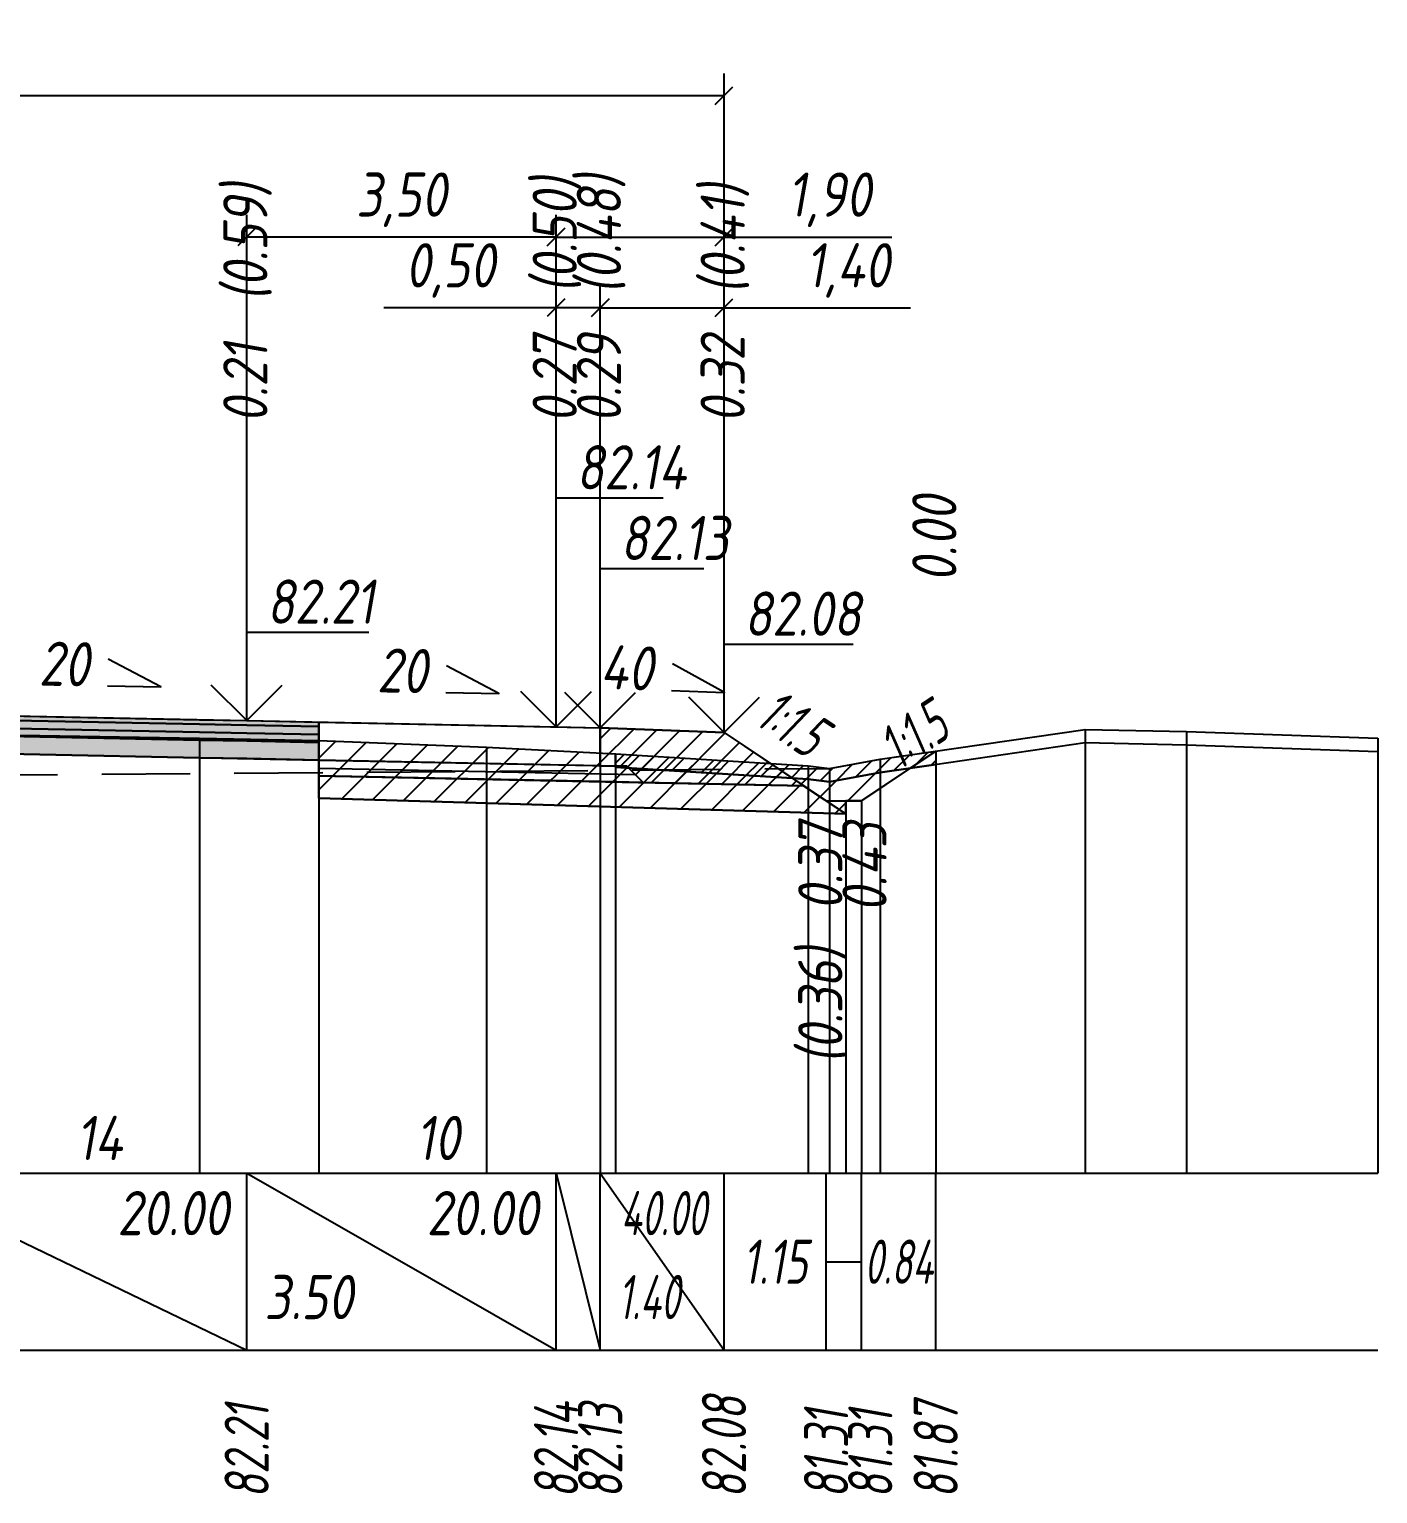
# Model space of a CAD drawing. Extents: x -717 to 1451, y -133302 to 233.
# Drawn here: x 165.5 to 241.7, y -26073.1 to -25990.3 of the extents above; entities that cross this region are included whole.
import ezdxf
from ezdxf.enums import TextEntityAlignment as Align

# ---------------------------------------------------------------- set-up
doc = ezdxf.new("R2010")
doc.units = 0
doc.linetypes.add('штриховая', pattern=[0.75, 0.5, -0.25])
for name, color, linetype in [('Интерполированный поперечник', 2, 'Continuous'), ('Код_514', 1, 'Continuous'), ('Контур_0', 7, 'Continuous'), ('Контур_2521', 7, 'Continuous'), ('Контур_2564', 7, 'Continuous'), ('Контур_2660', 7, 'Continuous'), ('Контур_2665', 7, 'Continuous'), ('Контур_400', 7, 'Continuous'), ('Контур_508', 7, 'Continuous'), ('Контур_512', 7, 'Continuous'), ('Контур_513', 7, 'Continuous'), ('Контур_818', 7, 'Continuous'), ('Красный поперечник', 1, 'Continuous'), ('Объём_2501', 7, 'Continuous'), ('Объём_2564', 7, 'Continuous'), ('Объём_2650', 7, 'Continuous'), ('Объём_2660', 7, 'Continuous'), ('Объём_2661', 7, 'Continuous'), ('Объём_2662', 7, 'Continuous'), ('Объём_2663', 7, 'Continuous'), ('Объём_2664', 7, 'Continuous'), ('Объём_2665', 7, 'Continuous'), ('Объём_2666', 7, 'Continuous'), ('Объём_2667', 7, 'Continuous'), ('Объём_2668', 7, 'Continuous'), ('Объём_2669', 7, 'Continuous'), ('Объём_2675', 7, 'Continuous'), ('Объём_2753', 7, 'Continuous'), ('Откосы', 7, 'Continuous'), ('Отметки покрытия', 7, 'Continuous'), ('Рабочие отметки', 7, 'Continuous'), ('Рабочие отметки доп.', 7, 'Continuous'), ('Слои выравнивания', 7, 'Continuous'), ('Таблица', 7, 'Continuous'), ('Уклоны проезжей части', 7, 'Continuous'), ('Черный поперечник', 3, 'Continuous')]:
    doc.layers.add(name, color=color, linetype=linetype)
for name, color, linetype, true_color in [('Контур_2540', 2, 'Continuous', 0xffff00), ('Контур_2560', 2, 'Continuous', 0xffff00), ('Контур_2561', 7, 'Continuous', 0xff8040), ('Контур_2562', 3, 'Continuous', 0x00ff00), ('Контур_2563', 7, 'Continuous', 0xff8000), ('Контур_2570', 7, 'Continuous', 0x80ff00), ('Контур_2725', 7, 'Continuous', 0x323232), ('Контур_2736', 4, 'Continuous', 0x00ffff), ('Контур_2737', 4, 'Continuous', 0x00ffff), ('Контур_2738', 4, 'Continuous', 0x00ffff), ('Контур_2739', 4, 'Continuous', 0x00ffff), ('Контур_2741', 4, 'Continuous', 0x00ffff), ('Контур_2742', 4, 'Continuous', 0x00ffff), ('Контур_2743', 4, 'Continuous', 0x00ffff), ('Контур_2744', 7, 'Continuous', 0xa4ffff), ('Контур_2745', 7, 'Continuous', 0xa4ffff), ('Контур_2747', 4, 'Continuous', 0x00ffff), ('Контур_2748', 4, 'Continuous', 0x00ffff), ('Контур_2749', 4, 'Continuous', 0x00ffff), ('Контур_2750', 4, 'Continuous', 0x00ffff), ('Контур_2751', 4, 'Continuous', 0x00ffff), ('Контур_2752', 4, 'Continuous', 0x00ffff), ('Контур_2760', 7, 'Continuous', 0x323232), ('Контур_2761', 7, 'Continuous', 0x323232), ('Контур_2762', 7, 'Continuous', 0x323232), ('Контур_2763', 7, 'Continuous', 0x323232), ('Контур_402', 7, 'Continuous', 0xff6464), ('Контур_703', 4, 'Continuous', 0x00ffff), ('Контур_705', 4, 'Continuous', 0x00ffff), ('Контур_707', 4, 'Continuous', 0x00ffff), ('Контур_720', 131, 'Continuous', 0xaaffff), ('Объём_2500', 7, 'Continuous', 0xc0c0c0), ('Объём_2520', 7, 'Continuous', 0x80ffff), ('Объём_2540', 2, 'Continuous', 0xffff00), ('Объём_2560', 2, 'Continuous', 0xffff00), ('Объём_2561', 7, 'Continuous', 0xff8040), ('Объём_2562', 3, 'Continuous', 0x00ff00), ('Объём_2563', 7, 'Continuous', 0xff8000), ('Объём_2570', 7, 'Continuous', 0x80ff00), ('Объём_2600', 7, 'Continuous', 0x808000), ('Объём_2746', 2, 'Continuous', 0xffff00)]:
    doc.layers.add(name, color=color, linetype=linetype, true_color=true_color)
doc.styles.get("Standard").update_dxf_attribs({"font": 'txt', "height": 2.5})
doc.styles.add('М', font='romand.shx', dxfattribs={"width": 0.8, "oblique": 10, "height": 2.5})
doc.dimstyles.new('ISO-25', dxfattribs={"dimtxt": 2.5, "dimasz": 2.5, "dimexe": 1.25, "dimexo": 0.625, "dimtad": 1, "dimtxsty": 'Standard', "dimcen": 2.5, "dimadec": 0, "dimazin": 0, "dimtfac": 1, "dimtmove": 0, "dimatfit": 3, "dimfxl": 1, "dimarcsym": 0})

# ---------------------------------------------------------------- blocks, each defined once
blk = doc.blocks.new('_Oblique')
at = {"color": 0, "linetype": 'ByBlock', "lineweight": -2}
blk.add_line((-0.5, -0.5), (0.5, 0.5), dxfattribs=at)
blk = doc.blocks.new('*D633')
at = {"color": 0, "lineweight": -2, "transparency": 16777216}
for p, q in [((197.766, -26029.231), (197.766, -26004.791)), ((204.766, -26029.511), (204.766, -26004.791)), ((197.766, -26006.041), (204.766, -26006.041)), ((204.766, -26006.041), (215.312, -26006.041))]:
    blk.add_line(p, q, dxfattribs=at)
at = {"layer": 'Defpoints', "color": 0, "transparency": 16777216}
for p in [(204.766, -26006.041), (197.766, -26029.856), (204.766, -26030.136)]:
    blk.add_point(p, dxfattribs=at)
at = {"color": 0, "lineweight": -2, "transparency": 16777216, "rotation": 180}
blk.add_blockref('_Oblique', (197.766, -26006.041), dxfattribs=at)
at = {"color": 0, "lineweight": -2, "transparency": 16777216}
blk.add_blockref('_Oblique', (204.766, -26006.041), dxfattribs=at)
at = {"color": 0, "transparency": 16777216, "insert": (211.771, -26003.928), "char_height": 2.5, "width": 8.75, "attachment_point": 5, "style": 'М'}
blk.add_mtext('1,40', dxfattribs=at)
blk = doc.blocks.new('*D635')
at = {"color": 0, "lineweight": -2, "transparency": 16777216}
for p, q in [((195.266, -26029.181), (195.266, -26004.791)), ((197.766, -26029.231), (197.766, -26004.791)), ((195.266, -26006.041), (185.521, -26006.041)), ((197.766, -26006.041), (195.266, -26006.041))]:
    blk.add_line(p, q, dxfattribs=at)
at = {"layer": 'Defpoints', "color": 0, "transparency": 16777216}
for p in [(197.766, -26006.041), (195.266, -26029.806), (197.766, -26029.856)]:
    blk.add_point(p, dxfattribs=at)
at = {"color": 0, "lineweight": -2, "transparency": 16777216, "rotation": 180}
blk.add_blockref('_Oblique', (195.266, -26006.041), dxfattribs=at)
at = {"color": 0, "lineweight": -2, "transparency": 16777216}
blk.add_blockref('_Oblique', (197.766, -26006.041), dxfattribs=at)
at = {"color": 0, "transparency": 16777216, "insert": (189.282, -26003.928), "char_height": 2.5, "width": 9.16667, "attachment_point": 5, "style": 'М'}
blk.add_mtext('0,50', dxfattribs=at)
blk = doc.blocks.new('*D637')
at = {"color": 0, "lineweight": -2, "transparency": 16777216}
for p, q in [((177.766, -26028.831), (177.766, -26000.791)), ((195.266, -26029.181), (195.266, -26000.791)), ((195.266, -26002.041), (177.766, -26002.041))]:
    blk.add_line(p, q, dxfattribs=at)
at = {"layer": 'Defpoints', "color": 0, "transparency": 16777216}
for p in [(177.766, -26002.041), (177.766, -26029.456), (195.266, -26029.806)]:
    blk.add_point(p, dxfattribs=at)
at = {"color": 0, "lineweight": -2, "transparency": 16777216, "rotation": 180}
blk.add_blockref('_Oblique', (177.766, -26002.041), dxfattribs=at)
at = {"color": 0, "lineweight": -2, "transparency": 16777216}
blk.add_blockref('_Oblique', (195.266, -26002.041), dxfattribs=at)
at = {"color": 0, "transparency": 16777216, "insert": (186.516, -25999.928), "char_height": 2.5, "width": 9.58333, "attachment_point": 5, "style": 'М'}
blk.add_mtext('3,50', dxfattribs=at)
blk = doc.blocks.new('*D638')
at = {"color": 0, "lineweight": -2, "transparency": 16777216}
for p, q in [((195.266, -26029.181), (195.266, -26000.791)), ((204.766, -26029.511), (204.766, -26000.791)), ((195.266, -26002.041), (204.766, -26002.041)), ((204.766, -26002.041), (214.261, -26002.041))]:
    blk.add_line(p, q, dxfattribs=at)
at = {"layer": 'Defpoints', "color": 0, "transparency": 16777216}
for p in [(195.266, -26002.041), (195.266, -26029.806), (204.766, -26030.136)]:
    blk.add_point(p, dxfattribs=at)
at = {"color": 0, "lineweight": -2, "transparency": 16777216, "rotation": 180}
blk.add_blockref('_Oblique', (195.266, -26002.041), dxfattribs=at)
at = {"color": 0, "lineweight": -2, "transparency": 16777216}
blk.add_blockref('_Oblique', (204.766, -26002.041), dxfattribs=at)
at = {"color": 0, "transparency": 16777216, "insert": (210.721, -25999.928), "char_height": 2.5, "width": 8.75, "attachment_point": 5, "style": 'М'}
blk.add_mtext('1,90', dxfattribs=at)
blk = doc.blocks.new('*D640')
at = {"color": 0, "lineweight": -2, "transparency": 16777216}
for p, q in [((109.266, -26029.511), (109.266, -25992.791)), ((204.766, -26029.511), (204.766, -25992.791)), ((109.266, -25994.041), (204.766, -25994.041))]:
    blk.add_line(p, q, dxfattribs=at)
at = {"layer": 'Defpoints', "color": 0, "transparency": 16777216}
for p in [(204.766, -25994.041), (109.266, -26030.136), (204.766, -26030.136)]:
    blk.add_point(p, dxfattribs=at)
at = {"color": 0, "lineweight": -2, "transparency": 16777216, "rotation": 180}
blk.add_blockref('_Oblique', (109.266, -25994.041), dxfattribs=at)
at = {"color": 0, "lineweight": -2, "transparency": 16777216}
blk.add_blockref('_Oblique', (204.766, -25994.041), dxfattribs=at)
at = {"color": 0, "transparency": 16777216, "insert": (157.016, -25991.928), "char_height": 2.5, "width": 10.41667, "attachment_point": 5, "style": 'М'}
blk.add_mtext('19,10', dxfattribs=at)

msp = doc.modelspace()

# ---------------------------------------------------------------- hatches: boundary and pattern name
at = {"layer": 'Объём_2563'}
h = msp.add_hatch(dxfattribs=at)
h.set_pattern_fill('ANSI31', color=256, scale=0.3)
h.paths.add_polyline_path([(200.184, -26032.892), (199.266, -26031.974), (197.766, -26031.944), (197.766, -26029.794), (204.766, -26030.074), (209.266, -26033.074)])
at = {"layer": 'Объём_2570'}
h = msp.add_hatch(dxfattribs=at)
h.set_pattern_fill('ANSI31', color=256, scale=0.2)
h.paths.add_polyline_path([(216.736, -26031.873), (213.6, -26032.332), (210.724, -26032.85), (209.528, -26032.704), (198.622, -26032.027), (198.622, -26031.277), (209.528, -26031.954), (210.724, -26032.1), (213.6, -26031.582), (216.736, -26031.123)])
at = {"layer": 'Объём_2600'}
h = msp.add_hatch(dxfattribs=at)
h.set_pattern_fill('ANSI31', color=6, scale=0.4)
h.paths.add_polyline_path([(212.538, -26033.922), (211.657, -26033.922), (211.657, -26034.668), (181.847, -26033.773), (181.847, -26030.524), (191.33, -26030.898), (198.622, -26031.277), (198.622, -26032.027), (209.528, -26032.704), (210.724, -26032.85), (213.6, -26032.332), (215.294, -26032.084)])
h = msp.add_hatch(dxfattribs=at)
h.set_pattern_fill('HONEY', color=5, scale=0.3)
h.paths.add_polyline_path([(215.294, -26032.084), (216.736, -26031.123), (216.736, -26031.873)])
at = {"layer": 'Слои выравнивания'}
for color, points in [(2, [(157.016, -26028.979), (175.096, -26029.34), (177.766, -26029.394), (181.847, -26029.475), (181.847, -26029.725), (177.766, -26029.644), (175.096, -26029.59), (157.016, -26029.229)]), (3, [(157.016, -26029.229), (175.096, -26029.59), (177.766, -26029.644), (181.847, -26029.725), (181.847, -26030.175), (177.766, -26030.094), (175.096, -26030.04), (157.016, -26029.679)]), (4, [(157.016, -26029.679), (175.096, -26030.04), (177.766, -26030.094), (181.847, -26030.175), (181.847, -26030.625), (177.766, -26030.544), (175.096, -26030.49), (157.016, -26030.129)]), (5, [(157.016, -26030.129), (175.096, -26030.49), (177.766, -26030.544), (181.847, -26030.625), (181.847, -26031.625), (177.766, -26031.544), (175.096, -26031.49), (157.016, -26031.129)])]:
    msp.add_hatch(color=color, dxfattribs=at).paths.add_polyline_path(points)

# ---------------------------------------------------------------- linework, layer by layer
at = {"layer": 'Интерполированный поперечник', "linetype": 'штриховая', "ltscale": 10, "flags": 128}
msp.add_lwpolyline([(102.07, -26032.94), (210.724, -26032.1)], dxfattribs=at)
at = {"layer": 'Код_514'}
for p, q in [((157.016, -26055), (177.766, -26065)), ((177.766, -26065), (177.766, -26055)), ((177.766, -26055), (195.266, -26065)), ((195.266, -26065), (195.266, -26055)), ((195.266, -26055), (197.766, -26065)), ((197.766, -26065), (197.766, -26055)), ((197.766, -26055), (204.766, -26065)), ((204.766, -26065), (204.766, -26055)), ((210.538, -26065), (210.538, -26055)), ((212.538, -26065), (212.538, -26055)), ((216.736, -26065), (216.736, -26055)), ((210.538, -26060), (212.538, -26060))]:
    msp.add_line(p, q, dxfattribs=at)
at = {"layer": 'Контур_0', "flags": 128}
for points in [[(181.847, -26029.475), (197.766, -26029.794), (197.766, -26031.944), (181.847, -26031.625), (181.847, -26029.475), (181.847, -26029.475)], [(204.766, -26030.074), (207.84, -26032.123), (207.84, -26032.123), (207.84, -26032.123), (207.84, -26032.123), (207.84, -26032.123), (207.84, -26032.123), (207.84, -26032.123), (207.84, -26032.123), (207.84, -26032.123), (207.84, -26032.123), (207.84, -26032.123), (207.84, -26032.123), (207.84, -26032.123), (207.84, -26032.123), (210.538, -26033.922)], [(204.766, -26030.074), (207.84, -26032.123), (207.84, -26032.123), (207.84, -26032.123), (207.84, -26032.123), (207.84, -26032.123), (207.84, -26032.123), (207.84, -26032.123), (207.84, -26032.123), (207.84, -26032.123), (207.84, -26032.123), (207.84, -26032.123), (207.84, -26032.123), (207.84, -26032.123), (207.84, -26032.123), (210.538, -26033.922), (212.538, -26033.922), (216.736, -26031.123), (216.736, -26031.123), (216.736, -26031.123), (216.736, -26031.123), (216.736, -26031.123), (216.736, -26031.123), (216.736, -26031.123), (216.736, -26031.123), (216.736, -26031.123), (216.736, -26031.123), (216.736, -26031.123), (216.736, -26031.123), (216.736, -26031.123)], [(197.766, -26032.844), (181.847, -26032.525), (181.847, -26031.625), (199.266, -26031.974), (200.184, -26032.892), (197.766, -26032.844), (197.766, -26032.844)], [(197.766, -26031.944), (199.266, -26031.974), (200.184, -26032.892), (209.266, -26033.074)]]:
    msp.add_lwpolyline(points, dxfattribs=at)
at = {"layer": 'Контур_2521', "color": 250, "flags": 128}
msp.add_lwpolyline([(181.847, -26032.075), (199.725, -26032.433)], dxfattribs=at)
at = {"layer": 'Контур_2540', "flags": 128}
msp.add_lwpolyline([(195.266, -26032.794), (209.266, -26033.074), (211.657, -26034.668), (181.847, -26033.773), (181.847, -26032.525), (195.266, -26032.794), (195.266, -26032.794)], dxfattribs=at)
at = {"layer": 'Контур_2560', "flags": 128}
msp.add_lwpolyline([(197.766, -26029.794), (204.766, -26030.074), (204.766, -26030.074), (204.766, -26030.074)], dxfattribs=at)
at = {"layer": 'Контур_2561', "flags": 128}
msp.add_lwpolyline([(197.766, -26029.794), (197.766, -26029.794), (204.766, -26030.074), (204.766, -26030.074), (197.766, -26029.794)], dxfattribs=at)
at = {"layer": 'Контур_2562', "flags": 128}
msp.add_lwpolyline([(204.766, -26030.074), (204.766, -26030.074), (204.766, -26030.074), (204.766, -26030.074), (204.766, -26030.074)], dxfattribs=at)
at = {"layer": 'Контур_2563', "flags": 128}
msp.add_lwpolyline([(200.184, -26032.892), (199.266, -26031.974), (197.766, -26031.944), (197.766, -26029.794), (204.766, -26030.074), (209.266, -26033.074), (200.184, -26032.892), (200.184, -26032.892)], dxfattribs=at)
at = {"layer": 'Контур_2564', "flags": 128}
msp.add_lwpolyline([(197.766, -26029.794), (204.766, -26030.074)], dxfattribs=at)
at = {"layer": 'Контур_2570', "flags": 128}
msp.add_lwpolyline([(80, -26035.75), (85.064, -26035.488), (91.902, -26034.58), (102.07, -26033.69), (102.07, -26033.69), (107.133, -26032.937), (110.214, -26032.515), (110.214, -26031.765), (126.818, -26030.846), (132.696, -26030.554), (139.164, -26030.414), (157.017, -26030.089), (175.096, -26030.393), (181.847, -26030.524), (191.33, -26030.898), (198.622, -26031.277), (198.622, -26032.027), (209.528, -26032.704), (210.724, -26032.85), (210.724, -26032.85), (213.6, -26032.332), (225.185, -26030.637), (230.928, -26030.761), (241.736, -26031.137)], dxfattribs=at)
at = {"layer": 'Контур_2660', "flags": 128}
msp.add_lwpolyline([(181.847, -26033.773), (211.657, -26034.668)], dxfattribs=at)
at = {"layer": 'Контур_2665', "flags": 128}
msp.add_lwpolyline([(204.766, -26030.074), (204.766, -26030.074)], dxfattribs=at)
at = {"layer": 'Контур_2725', "flags": 128}
msp.add_lwpolyline([(132.696, -26031.615), (136.266, -26031.544), (139.164, -26031.486), (157.016, -26031.129), (175.096, -26031.49), (177.766, -26031.544), (181.847, -26031.625)], dxfattribs=at)
at = {"layer": 'Контур_2736', "flags": 128}
for points in [[(204.766, -26030.074), (207.84, -26032.123)], [(207.84, -26032.123), (210.538, -26033.922)]]:
    msp.add_lwpolyline(points, dxfattribs=at)
at = {"layer": 'Контур_2737', "flags": 128}
msp.add_lwpolyline([(207.84, -26032.123), (207.84, -26032.123)], dxfattribs=at)
at = {"layer": 'Контур_2738', "flags": 128}
msp.add_lwpolyline([(207.84, -26032.123), (207.84, -26032.123)], dxfattribs=at)
at = {"layer": 'Контур_2739', "flags": 128}
msp.add_lwpolyline([(207.84, -26032.123), (207.84, -26032.123)], dxfattribs=at)
at = {"layer": 'Контур_2741', "flags": 128}
msp.add_lwpolyline([(216.736, -26031.123), (216.736, -26031.123)], dxfattribs=at)
at = {"layer": 'Контур_2742', "flags": 128}
msp.add_lwpolyline([(216.736, -26031.123), (216.736, -26031.123)], dxfattribs=at)
at = {"layer": 'Контур_2743', "flags": 128}
msp.add_lwpolyline([(216.736, -26031.123), (216.736, -26031.123)], dxfattribs=at)
at = {"layer": 'Контур_2744', "flags": 128}
msp.add_lwpolyline([(216.736, -26031.123), (216.736, -26031.123)], dxfattribs=at)
msp.add_lwpolyline([(216.736, -26031.123), (216.736, -26031.123)], dxfattribs=at)
msp.add_lwpolyline([(216.736, -26031.123), (216.736, -26031.123)], dxfattribs=at)
msp.add_lwpolyline([(216.736, -26031.123), (216.736, -26031.123)], dxfattribs=at)
msp.add_lwpolyline([(216.736, -26031.123), (216.736, -26031.123)], dxfattribs=at)
msp.add_lwpolyline([(216.736, -26031.123), (216.736, -26031.123)], dxfattribs=at)
at = {"layer": 'Контур_2745', "flags": 128}
msp.add_lwpolyline([(207.84, -26032.123), (207.84, -26032.123)], dxfattribs=at)
msp.add_lwpolyline([(207.84, -26032.123), (207.84, -26032.123)], dxfattribs=at)
msp.add_lwpolyline([(207.84, -26032.123), (207.84, -26032.123)], dxfattribs=at)
msp.add_lwpolyline([(207.84, -26032.123), (207.84, -26032.123)], dxfattribs=at)
msp.add_lwpolyline([(207.84, -26032.123), (207.84, -26032.123)], dxfattribs=at)
msp.add_lwpolyline([(207.84, -26032.123), (207.84, -26032.123)], dxfattribs=at)
at = {"layer": 'Контур_2747', "flags": 128}
msp.add_lwpolyline([(207.84, -26032.123), (207.84, -26032.123)], dxfattribs=at)
at = {"layer": 'Контур_2748', "flags": 128}
msp.add_lwpolyline([(207.84, -26032.123), (207.84, -26032.123)], dxfattribs=at)
at = {"layer": 'Контур_2749', "flags": 128}
msp.add_lwpolyline([(207.84, -26032.123), (207.84, -26032.123)], dxfattribs=at)
at = {"layer": 'Контур_2750', "flags": 128}
msp.add_lwpolyline([(216.736, -26031.123), (216.736, -26031.123)], dxfattribs=at)
at = {"layer": 'Контур_2751', "flags": 128}
msp.add_lwpolyline([(216.736, -26031.123), (216.736, -26031.123)], dxfattribs=at)
at = {"layer": 'Контур_2752', "flags": 128}
msp.add_lwpolyline([(216.736, -26031.123), (216.736, -26031.123)], dxfattribs=at)
at = {"layer": 'Контур_2760', "flags": 128}
msp.add_lwpolyline([(132.696, -26029.465), (136.266, -26029.394), (139.164, -26029.336), (157.016, -26028.979), (175.096, -26029.34), (177.766, -26029.394), (181.847, -26029.475)], dxfattribs=at)
at = {"layer": 'Контур_2761', "flags": 128}
msp.add_lwpolyline([(132.696, -26029.715), (136.266, -26029.644), (139.164, -26029.586), (157.016, -26029.229), (175.096, -26029.59), (177.766, -26029.644), (181.847, -26029.725)], dxfattribs=at)
at = {"layer": 'Контур_2762', "flags": 128}
msp.add_lwpolyline([(132.696, -26030.165), (136.266, -26030.094), (139.164, -26030.036), (157.016, -26029.679), (175.096, -26030.04), (177.766, -26030.094), (181.847, -26030.175)], dxfattribs=at)
at = {"layer": 'Контур_2763', "flags": 128}
msp.add_lwpolyline([(132.696, -26030.615), (136.266, -26030.544), (139.164, -26030.486), (157.016, -26030.129), (175.096, -26030.49), (177.766, -26030.544), (181.847, -26030.625)], dxfattribs=at)
at = {"layer": 'Контур_400', "flags": 128}
msp.add_lwpolyline([(157.016, -26028.979), (177.766, -26029.394), (195.266, -26029.744), (195.266, -26029.744), (195.266, -26029.744), (195.266, -26029.744), (195.266, -26029.744), (195.266, -26029.744), (197.766, -26029.794)], dxfattribs=at)
at = {"layer": 'Контур_402', "flags": 128}
msp.add_lwpolyline([(105, -26034.589), (132.696, -26033.758), (132.696, -26031.615), (157.016, -26031.129), (181.847, -26031.625), (181.847, -26033.773), (211.657, -26034.668)], dxfattribs=at)
at = {"layer": 'Контур_508', "flags": 128}
msp.add_lwpolyline([(105, -26034.589), (132.696, -26033.758), (132.696, -26031.615), (157.016, -26031.129), (181.847, -26031.625), (181.847, -26033.773), (211.657, -26034.668), (211.657, -26033.922), (212.538, -26033.922), (216.736, -26031.123)], dxfattribs=at)
at = {"layer": 'Контур_512', "flags": 128}
msp.add_lwpolyline([(181.847, -26033.773), (211.657, -26034.668), (211.657, -26033.922), (212.538, -26033.922), (216.736, -26031.123)], dxfattribs=at)
at = {"layer": 'Контур_513', "flags": 128}
msp.add_lwpolyline([(105, -26034.589), (132.696, -26033.758), (132.696, -26031.615), (157.016, -26031.129), (181.847, -26031.625), (181.847, -26033.773), (211.657, -26034.668), (211.657, -26033.922), (212.538, -26033.922), (216.736, -26031.123)], dxfattribs=at)
at = {"layer": 'Контур_703', "flags": 128}
msp.add_lwpolyline([(204.766, -26030.074), (207.84, -26032.123)], dxfattribs=at)
at = {"layer": 'Контур_705', "flags": 128}
msp.add_lwpolyline([(207.84, -26032.123), (207.84, -26032.123)], dxfattribs=at)
at = {"layer": 'Контур_707', "flags": 128}
msp.add_lwpolyline([(212.538, -26033.922), (216.736, -26031.123)], dxfattribs=at)
at = {"layer": 'Контур_720', "flags": 128}
msp.add_lwpolyline([(210.538, -26033.922), (212.538, -26033.922)], dxfattribs=at)
at = {"layer": 'Контур_818', "flags": 128}
msp.add_lwpolyline([(105, -26033.254), (107.133, -26032.937), (110.214, -26032.515), (110.214, -26031.765), (126.818, -26030.846), (132.696, -26030.554), (139.164, -26030.414), (157.017, -26030.089), (175.096, -26030.393), (181.847, -26030.524), (191.33, -26030.898), (198.622, -26031.277), (198.622, -26032.027), (209.528, -26032.704), (210.724, -26032.85), (210.724, -26032.85), (213.6, -26032.332), (216.736, -26031.873)], dxfattribs=at)
at = {"layer": 'Красный поперечник'}
for p, q in [((157.016, -26028.979), (177.766, -26029.394)), ((177.766, -26029.394), (195.266, -26029.744)), ((195.266, -26029.744), (197.766, -26029.794)), ((197.766, -26029.794), (204.766, -26030.074)), ((204.766, -26030.074), (210.538, -26033.922)), ((212.538, -26033.922), (216.736, -26031.123)), ((216.736, -26031.123), (216.736, -26055)), ((181.847, -26033.773), (181.847, -26055)), ((210.538, -26033.922), (212.538, -26033.922)), ((211.657, -26033.922), (211.657, -26055)), ((212.538, -26033.922), (212.538, -26055)), ((211.657, -26034.668), (211.657, -26055))]:
    msp.add_line(p, q, dxfattribs=at)
at = {"layer": 'Объём_2500', "flags": 128}
msp.add_lwpolyline([(181.847, -26029.475), (197.766, -26029.794), (197.766, -26031.944), (181.847, -26031.625), (181.847, -26029.475), (181.847, -26029.475)], dxfattribs=at)
at = {"layer": 'Объём_2501', "flags": 128}
msp.add_lwpolyline([(157.016, -26028.979), (177.766, -26029.394), (195.266, -26029.744), (195.266, -26029.744), (195.266, -26029.744), (195.266, -26029.744), (195.266, -26029.744), (195.266, -26029.744), (197.766, -26029.794)], dxfattribs=at)
at = {"layer": 'Объём_2520', "color": 250, "flags": 128}
msp.add_lwpolyline([(197.766, -26032.844), (181.847, -26032.525), (181.847, -26031.625), (199.266, -26031.974), (200.184, -26032.892), (197.766, -26032.844), (197.766, -26032.844)], dxfattribs=at)
at = {"layer": 'Объём_2540', "flags": 128}
msp.add_lwpolyline([(195.266, -26032.794), (209.266, -26033.074), (211.657, -26034.668), (181.847, -26033.773), (181.847, -26032.525), (195.266, -26032.794), (195.266, -26032.794)], dxfattribs=at)
at = {"layer": 'Объём_2560', "flags": 128}
msp.add_lwpolyline([(197.766, -26029.794), (204.766, -26030.074), (204.766, -26030.074), (204.766, -26030.074)], dxfattribs=at)
at = {"layer": 'Объём_2561', "flags": 128}
msp.add_lwpolyline([(197.766, -26029.794), (197.766, -26029.794), (204.766, -26030.074), (204.766, -26030.074), (197.766, -26029.794)], dxfattribs=at)
at = {"layer": 'Объём_2562', "flags": 128}
msp.add_lwpolyline([(204.766, -26030.074), (204.766, -26030.074), (204.766, -26030.074), (204.766, -26030.074), (204.766, -26030.074)], dxfattribs=at)
at = {"layer": 'Объём_2563', "color": 250, "flags": 128}
msp.add_lwpolyline([(200.184, -26032.892), (199.266, -26031.974), (197.766, -26031.944), (197.766, -26029.794), (204.766, -26030.074), (209.266, -26033.074), (200.184, -26032.892), (200.184, -26032.892)], dxfattribs=at)
at = {"layer": 'Объём_2564', "flags": 128}
msp.add_lwpolyline([(197.766, -26029.794), (204.766, -26030.074)], dxfattribs=at)
at = {"layer": 'Объём_2570', "flags": 128}
msp.add_lwpolyline([(216.736, -26031.873), (213.6, -26032.332), (210.724, -26032.85), (209.528, -26032.704), (198.622, -26032.027), (198.622, -26031.277), (209.528, -26031.954), (210.724, -26032.1), (213.6, -26031.582), (216.736, -26031.123), (216.736, -26031.873), (216.736, -26031.873)], dxfattribs=at)
at = {"layer": 'Объём_2600', "color": 5, "flags": 128}
msp.add_lwpolyline([(215.294, -26032.084), (216.736, -26031.123), (216.736, -26031.873), (215.294, -26032.084), (215.294, -26032.084)], dxfattribs=at)
at = {"layer": 'Объём_2650', "color": 6, "flags": 128}
msp.add_lwpolyline([(212.538, -26033.922), (211.657, -26033.922), (211.657, -26034.668), (181.847, -26033.773), (181.847, -26030.524), (191.33, -26030.898), (198.622, -26031.277), (198.622, -26032.027), (209.528, -26032.704), (210.724, -26032.85), (213.6, -26032.332), (215.294, -26032.084), (212.538, -26033.922), (212.538, -26033.922)], dxfattribs=at)
at = {"layer": 'Объём_2660', "flags": 128}
msp.add_lwpolyline([(181.847, -26033.773), (211.657, -26034.668)], dxfattribs=at)
at = {"layer": 'Объём_2661', "flags": 128}
msp.add_lwpolyline([(204.766, -26030.074), (207.84, -26032.123), (210.538, -26033.922)], dxfattribs=at)
at = {"layer": 'Объём_2662', "flags": 128}
msp.add_lwpolyline([(212.538, -26033.922), (216.736, -26031.123)], dxfattribs=at)
at = {"layer": 'Объём_2663', "flags": 128}
msp.add_lwpolyline([(210.538, -26033.922), (212.538, -26033.922)], dxfattribs=at)
at = {"layer": 'Объём_2664', "flags": 128}
msp.add_lwpolyline([(210.538, -26033.922), (212.538, -26033.922)], dxfattribs=at)
at = {"layer": 'Объём_2665', "flags": 128}
msp.add_lwpolyline([(204.766, -26030.074), (204.766, -26030.074)], dxfattribs=at)
at = {"layer": 'Объём_2666', "flags": 128}
for points in [[(204.766, -26030.074), (207.84, -26032.123)], [(207.84, -26032.123), (210.538, -26033.922)]]:
    msp.add_lwpolyline(points, dxfattribs=at)
at = {"layer": 'Объём_2667', "flags": 128}
for points in [[(216.736, -26031.123), (216.736, -26031.123)], [(207.84, -26032.123), (207.84, -26032.123)]]:
    msp.add_lwpolyline(points, dxfattribs=at)
at = {"layer": 'Объём_2668', "flags": 128}
for points in [[(216.736, -26031.123), (216.736, -26031.123)], [(207.84, -26032.123), (207.84, -26032.123)]]:
    msp.add_lwpolyline(points, dxfattribs=at)
at = {"layer": 'Объём_2669', "flags": 128}
for points in [[(216.736, -26031.123), (216.736, -26031.123)], [(207.84, -26032.123), (207.84, -26032.123)]]:
    msp.add_lwpolyline(points, dxfattribs=at)
at = {"layer": 'Объём_2675', "flags": 128}
for points in [[(216.736, -26031.123), (216.736, -26031.123)], [(216.736, -26031.123), (216.736, -26031.123)], [(216.736, -26031.123), (216.736, -26031.123)], [(216.736, -26031.123), (216.736, -26031.123)], [(216.736, -26031.123), (216.736, -26031.123)], [(216.736, -26031.123), (216.736, -26031.123)], [(207.84, -26032.123), (207.84, -26032.123)], [(207.84, -26032.123), (207.84, -26032.123)], [(207.84, -26032.123), (207.84, -26032.123)], [(207.84, -26032.123), (207.84, -26032.123)], [(207.84, -26032.123), (207.84, -26032.123)], [(207.84, -26032.123), (207.84, -26032.123)]]:
    msp.add_lwpolyline(points, dxfattribs=at)
at = {"layer": 'Объём_2746', "flags": 128}
msp.add_lwpolyline([(211.657, -26034.668), (181.847, -26033.773), (181.847, -26030.524), (191.33, -26030.898), (198.622, -26031.277), (198.622, -26032.027), (208.628, -26032.648), (210.538, -26033.922), (211.657, -26033.922), (211.657, -26034.668), (211.657, -26034.668)], dxfattribs=at)
at = {"layer": 'Объём_2753', "flags": 128}
msp.add_lwpolyline([(181.847, -26029.475), (181.847, -26029.475)], dxfattribs=at)
at = {"layer": 'Откосы', "color": 1, "flags": 128}
for points in [[(169.904, -26027.419), (172.904, -26027.479), (169.934, -26025.92)], [(189.029, -26027.802), (192.029, -26027.862), (189.059, -26026.302)], [(201.789, -26027.681), (204.786, -26027.801), (201.849, -26026.182)]]:
    msp.add_lwpolyline(points, dxfattribs=at)
at = {"layer": 'Отметки покрытия', "color": 1}
for p, q in [((195.266, -26029.744), (195.266, -26016.794)), ((195.266, -26016.794), (201.316, -26016.794)), ((197.766, -26029.794), (197.766, -26020.794)), ((197.766, -26020.794), (203.616, -26020.794)), ((177.766, -26029.394), (177.766, -26024.394)), ((177.766, -26024.394), (184.666, -26024.394)), ((204.766, -26030.074), (204.766, -26025.074)), ((204.766, -26025.074), (212.066, -26025.074)), ((177.766, -26029.394), (175.766, -26027.394)), ((177.766, -26029.394), (179.766, -26027.394)), ((195.266, -26029.744), (193.266, -26027.744)), ((195.266, -26029.744), (197.266, -26027.744)), ((197.766, -26029.794), (195.766, -26027.794)), ((197.766, -26029.794), (199.766, -26027.794)), ((204.766, -26030.074), (202.766, -26028.074)), ((204.766, -26030.074), (206.766, -26028.074))]:
    msp.add_line(p, q, dxfattribs=at)
at = {"layer": 'Слои выравнивания'}
for p, q in [((181.847, -26029.475), (181.847, -26055)), ((197.766, -26029.794), (197.766, -26055))]:
    msp.add_line(p, q, dxfattribs=at)
at = {"layer": 'Слои выравнивания', "color": 2, "flags": 128}
msp.add_lwpolyline([(157.016, -26028.979), (175.096, -26029.34), (177.766, -26029.394), (181.847, -26029.475), (181.847, -26029.725), (177.766, -26029.644), (175.096, -26029.59), (157.016, -26029.229)], close=True, dxfattribs=at)
at = {"layer": 'Слои выравнивания', "color": 3, "flags": 128}
msp.add_lwpolyline([(157.016, -26029.229), (175.096, -26029.59), (177.766, -26029.644), (181.847, -26029.725), (181.847, -26030.175), (177.766, -26030.094), (175.096, -26030.04), (157.016, -26029.679)], close=True, dxfattribs=at)
at = {"layer": 'Слои выравнивания', "color": 4, "flags": 128}
msp.add_lwpolyline([(157.016, -26029.679), (175.096, -26030.04), (177.766, -26030.094), (181.847, -26030.175), (181.847, -26030.625), (177.766, -26030.544), (175.096, -26030.49), (157.016, -26030.129)], close=True, dxfattribs=at)
at = {"layer": 'Слои выравнивания', "color": 5, "flags": 128}
msp.add_lwpolyline([(157.016, -26030.129), (175.096, -26030.49), (177.766, -26030.544), (181.847, -26030.625), (181.847, -26031.625), (177.766, -26031.544), (175.096, -26031.49), (157.016, -26031.129)], close=True, dxfattribs=at)
at = {"layer": 'Таблица'}
for p, q in [((80, -26055), (241.736, -26055)), ((80, -26065), (241.736, -26065))]:
    msp.add_line(p, q, dxfattribs=at)
at = {"layer": 'Черный поперечник', "color": 7}
for p, q in [((225.185, -26029.887), (225.185, -26055)), ((230.928, -26030.011), (230.928, -26055)), ((175.096, -26030.393), (175.096, -26055)), ((181.847, -26030.524), (181.847, -26055)), ((191.33, -26030.898), (191.33, -26055)), ((241.736, -26030.387), (241.736, -26055)), ((198.622, -26031.277), (198.622, -26055)), ((213.6, -26031.582), (213.6, -26055)), ((209.528, -26031.954), (209.528, -26055)), ((210.724, -26032.1), (210.724, -26055))]:
    msp.add_line(p, q, dxfattribs=at)
at = {"layer": 'Черный поперечник', "flags": 128}
msp.add_lwpolyline([(80, -26035), (85.064, -26034.738), (91.902, -26033.83), (102.07, -26032.94), (107.133, -26032.187), (110.214, -26031.765), (126.818, -26030.846), (132.696, -26030.554), (139.164, -26030.414), (157.017, -26030.089), (175.096, -26030.393), (181.847, -26030.524), (191.33, -26030.898), (198.622, -26031.277), (209.528, -26031.954), (210.724, -26032.1), (213.6, -26031.582), (225.185, -26029.887), (230.928, -26030.011), (241.736, -26030.387)], dxfattribs=at)

# ---------------------------------------------------------------- texts
at = {"layer": 'Код_514', "style": 'М', "oblique": 10}
for s, width, p in [('20.00', 0.8, (176.766, -26056)), ('20.00', 0.8, (194.266, -26056)), ('40.00', 0.6, (203.766, -26056))]:
    msp.add_text(s, height=2.5, dxfattribs=dict(at, width=width)).set_placement(p, align=Align.TOP_RIGHT)
for s, width, p in [('1.15', 0.7, (207.652, -26060)), ('0.84', 0.6, (214.637, -26060))]:
    msp.add_text(s, height=2.5, dxfattribs=dict(at, width=width)).set_placement(p, align=Align.MIDDLE_CENTER)
for s, width, p in [('3.50', 0.8, (178.766, -26064)), ('1.40', 0.6, (198.766, -26064))]:
    msp.add_text(s, height=2.5, dxfattribs=dict(at, width=width)).set_placement(p, align=Align.BOTTOM_LEFT)
at = {"layer": 'Код_514', "style": 'М', "oblique": 10, "width": 0.7}
for s, p in [('82.08', (204.766, -26073.382)), ('82.21', (177.766, -26073.382)), ('82.14', (195.266, -26073.382)), ('82.13', (197.766, -26073.382)), ('81.31', (210.538, -26073.382)), ('81.31', (213.038, -26073.382)), ('81.87', (216.736, -26073.382))]:
    msp.add_text(s, height=2.5, rotation=90, dxfattribs=at).set_placement(p, align=Align.MIDDLE_LEFT)
at = {"layer": 'Отметки покрытия', "color": 1, "style": 'М', "oblique": 10, "width": 0.8}
for s, p in [('82.14', (196.407, -26017.062)), ('82.13', (198.907, -26021.062)), ('82.21', (178.907, -26024.662)), ('82.08', (205.907, -26025.342))]:
    msp.add_text(s, height=2.5, dxfattribs=at).set_placement(p, align=Align.BOTTOM_LEFT)
at = {"layer": 'Рабочие отметки', "color": 1, "style": 'М', "oblique": 10, "width": 0.8}
for s, p in [('0.27', (195.188, -26012.544)), ('0.29', (197.688, -26012.544)), ('0.32', (204.688, -26012.544)), ('0.21', (177.688, -26012.544)), ('0.00', (216.658, -26021.554))]:
    msp.add_text(s, height=2.5, rotation=90, dxfattribs=at).set_placement(p, align=Align.MIDDLE_LEFT)
for s, p in [('0.37', (210.21, -26035.151)), ('0.43', (212.71, -26035.151))]:
    msp.add_text(s, height=2.5, rotation=90, dxfattribs=at).set_placement(p, align=Align.MIDDLE_RIGHT)
at = {"layer": 'Рабочие отметки доп.', "color": 1, "style": 'М', "oblique": 10, "width": 0.8}
for s, p in [('(0.50)', (195.188, -26005.194)), ('(0.48)', (197.688, -26005.244)), ('(0.59)', (177.688, -26005.644)), ('(0.41)', (204.688, -26005.244))]:
    msp.add_text(s, height=2.5, rotation=90, dxfattribs=at).set_placement(p, align=Align.MIDDLE_LEFT)
msp.add_text('(0.36)', height=2.5, rotation=90, dxfattribs=at).set_placement((210.21, -26042.202), align=Align.MIDDLE_RIGHT)
at = {"layer": 'Слои выравнивания', "style": 'М', "oblique": 10, "width": 0.8}
for s, p in [('14', (169.432, -26055)), ('10', (188.581, -26055))]:
    msp.add_text(s, height=2.5, dxfattribs=at).set_placement(p, align=Align.BOTTOM_CENTER)
at = {"layer": 'Уклоны проезжей части', "color": 1, "style": 'М', "oblique": 10}
for s, rotation, width, p in [('20', 358.85423, 0.8, (167.411, -26028.186)), ('40', 357.70938, 0.8, (199.197, -26028.397)), ('20', 358.85423, 0.8, (186.536, -26028.569)), ('1:1.5', 326.30994, 0.6, (207.544, -26031.199)), ('1:1.5', 33.69007, 0.6, (216.6, -26031.856))]:
    msp.add_text(s, height=2.5, rotation=rotation, dxfattribs=dict(at, width=width)).set_placement(p, align=Align.BOTTOM_CENTER)

# ---------------------------------------------------------------- dimensions: what is measured, and where the dimension line sits
at = {"color": 5}
dim = msp.add_linear_dim(base=(204.766, -25994.041), p1=(109.266, -26030.136), p2=(204.766, -26030.136), angle=180, dimstyle='ISO-25', override={"dimasz": 1, "dimlfac": 0.2, "dimzin": 0, "dimtxsty": 'М', "dimblk1": 'Oblique', "dimblk2": 'Oblique', "dimsah": 1}, dxfattribs=at)
dim.commit()
dim.dimension.update_dxf_attribs({"geometry": '*D640', "text_midpoint": (157.016, -25991.928)})
dim = msp.add_linear_dim(base=(177.766, -26002.041), p1=(195.266, -26029.806), p2=(177.766, -26029.456), dimstyle='ISO-25', override={"dimasz": 1, "dimlfac": 0.2, "dimzin": 0, "dimtxsty": 'М', "dimblk1": 'Oblique', "dimblk2": 'Oblique', "dimsah": 1}, dxfattribs=at)
dim.commit()
dim.dimension.update_dxf_attribs({"geometry": '*D637', "text_midpoint": (186.516, -25999.928)})
dim = msp.add_linear_dim(base=(195.266, -26002.041), p1=(204.766, -26030.136), p2=(195.266, -26029.806), dimstyle='ISO-25', override={"dimasz": 1, "dimlfac": 0.2, "dimzin": 0, "dimtxsty": 'М', "dimblk1": 'Oblique', "dimblk2": 'Oblique', "dimsah": 1}, dxfattribs=at)
dim.commit()
dim.dimension.update_dxf_attribs({"geometry": '*D638', "text_midpoint": (210.721, -26002.041), "dimtype": 160})
for base, p1, p2, picture, middle in [((197.766, -26006.041), (195.266, -26029.806), (197.766, -26029.856), '*D635', (189.282, -26006.041)), ((204.766, -26006.041), (197.766, -26029.856), (204.766, -26030.136), '*D633', (211.771, -26006.041))]:
    dim = msp.add_linear_dim(base=base, p1=p1, p2=p2, angle=180, dimstyle='ISO-25', override={"dimasz": 1, "dimlfac": 0.2, "dimzin": 0, "dimtxsty": 'М', "dimblk1": 'Oblique', "dimblk2": 'Oblique', "dimsah": 1}, dxfattribs=at)
    dim.commit()
    dim.dimension.update_dxf_attribs({"geometry": picture, "text_midpoint": middle, "dimtype": 160})

doc.saveas('drawing.dxf')
